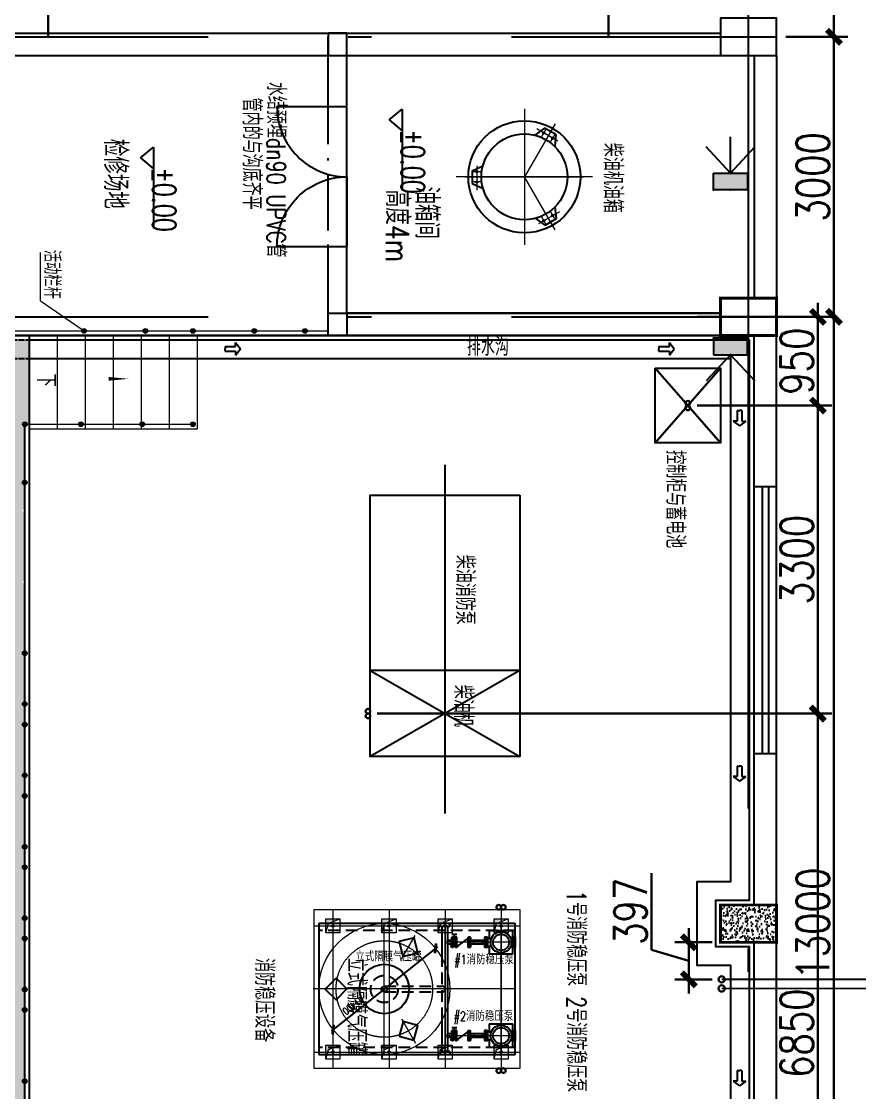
# Model space of a CAD drawing. Header units: millimetres. Extents: x -437359 to 106527, y -82378 to 117612.
# Drawn here: x -94162 to -85186, y 16588 to 28063 of the extents above; entities that cross this region are included whole.
import ezdxf
from ezdxf.enums import TextEntityAlignment as Align

# ---------------------------------------------------------------- set-up
doc = ezdxf.new("R2010")
doc.units = ezdxf.units.MM
for name, pattern in [('ACAD_ISO10W100', [18.5, 12, -3, 0.5, -3]), ('DASH', [0.35, 0.25, -0.1]), ('DASHED2', [0.375, 0.25, -0.125]), ('F', [0.75, 0.5, -0.25])]:
    doc.linetypes.add(name, pattern=pattern)
doc.layers.get('0').update_dxf_attribs({"color": 8})
doc.layers.get('Defpoints').update_dxf_attribs({"color": 8})
for name, color, linetype in [('-人员定位', 6, 'Continuous'), ('01', 8, 'Continuous'), ('1', 8, 'Continuous'), ('2', 8, 'Continuous'), ('4', 8, 'DASHED2'), ('5', 8, 'Continuous'), ('8', 8, 'Continuous'), ('DIM_SYMB', 8, 'Continuous'), ('EQUIPMENT', 8, 'Continuous'), ('n道路竖向', 8, 'Continuous'), ('墙', 8, 'Continuous'), ('生活水管道', 8, 'Continuous')]:
    doc.layers.add(name, color=color, linetype=linetype)
for name, color, linetype, lineweight in [('中心线', 8, 'ACAD_ISO10W100', 5), ('尺寸标注', 8, 'Continuous', 18), ('电缆通道', 8, 'Continuous', 30)]:
    doc.layers.add(name, color=color, linetype=linetype, lineweight=lineweight)
doc.styles.add('HZ', font='geditxt.shx', dxfattribs={"width": 0.8, "bigfont": 'hzfs_1.shx'})
doc.styles.add('STYLE1', font='geditxt.shx', dxfattribs={"width": 0.7, "bigfont": 'hzfs_1.shx'})
doc.styles.add('WS', font='geditxt.shx', dxfattribs={"width": 0.75, "bigfont": 'hzfs_1.shx'})
doc.dimstyles.new('ISO-25$3', dxfattribs={"dimscale": 25, "dimtxt": 3, "dimasz": 3, "dimexe": 1.1, "dimexo": 0.625, "dimtad": 0, "dimdsep": 46, "dimtxsty": 'HZ', "dimblk": 'ARCHTICK', "dimcen": 2.5, "dimdle": 1, "dimclrd": 256, "dimclre": 256, "dimadec": 0, "dimazin": 0, "dimtfac": 1, "dimtmove": 2, "dimatfit": 3, "dimldrblk": 'ARCHTICK', "dimfxl": 0, "dimarcsym": 0})
doc.dimstyles.new('yk1.50', dxfattribs={"dimtxt": 350, "dimasz": 150, "dimexe": 150, "dimexo": 100, "dimgap": 50, "dimtad": 1, "dimdec": 0, "dimdsep": 46, "dimtxsty": 'HZ', "dimblk": 'ARCHTICK', "dimcen": 2.5, "dimdle": 150, "dimclrd": 256, "dimclre": 256, "dimclrt": 256, "dimadec": 0, "dimazin": 0, "dimtfac": 1, "dimtdec": 0, "dimtmove": 1, "dimatfit": 3, "dimfxl": 0, "dimlwd": -1, "dimlwe": -1, "dimarcsym": 0})

# ---------------------------------------------------------------- blocks, each defined once
blk = doc.blocks.new('_ArchTick')
at = {"color": 0, "linetype": 'ByBlock', "const_width": 0.4}
blk.add_lwpolyline([(-0.5, -0.5), (0.5, 0.5)], dxfattribs=at)
blk = doc.blocks.new('*D61')
at = {"layer": 'Defpoints', "color": 0, "transparency": 16777216}
for p in [(550071, 132294), (550942, 131198)]:
    blk.add_point(p, dxfattribs=at)
at = {"layer": '尺寸标注', "lineweight": -2, "transparency": 16777216}
blk.add_line((550056, 132314), (550957, 131178), dxfattribs=at)
at = {"layer": '尺寸标注', "lineweight": -2, "transparency": 16777216, "xscale": 75, "yscale": 75, "zscale": 75}
for p, rotation in [((550071, 132294), 128.4510613774034), ((550942, 131198), 308.4510613774034)]:
    blk.add_blockref('_ArchTick', p, dxfattribs=dict(at, rotation=rotation))
at = {"layer": '尺寸标注', "color": 0, "transparency": 16777216, "insert": (550680, 131414), "char_height": 75, "attachment_point": 5, "rotation": 308.4511, "style": 'HZ'}
blk.add_mtext('∅1400', dxfattribs=at)
blk = doc.blocks.new('A$C205630D1')
at = {"layer": '1'}
for p, q in [((-452, 337), (-522, 216)), ((-452, 337), (-325, 325)), ((448, 344), (321, 330)), ((518, 223), (448, 344)), ((-522, 216), (-446, 113)), ((518, 223), (444, 119)), ((-66, -560), (-119, -444)), ((73, -560), (125, -443)), ((-66, -560), (73, -560))]:
    blk.add_line(p, q, dxfattribs=at)
for centre, radius in [((0, 0), 460), ((-414, 303), 9), ((414, 303), 9), ((-469, 207), 9), ((469, 207), 9), ((-55, -510), 9), ((55, -510), 9)]:
    blk.add_circle(centre, radius, dxfattribs=at)
at = {"layer": '中心线', "ltscale": 150}
for p, q in [((0, -634), (0, 634)), ((-383, 357), (-513, 132)), ((500, 153), (371, 378)), ((-569, 328), (0, 0)), ((-423, 181), (-515, 234)), ((-368, 276), (-460, 329)), ((569, 328), (0, 0)), ((368, 276), (460, 329)), ((423, 181), (515, 234)), ((-551, 0), (551, 0)), ((-55, -457), (-55, -563)), ((55, -457), (55, -563)), ((-117, -510), (142, -510))]:
    blk.add_line(p, q, dxfattribs=at)
blk = doc.blocks.new('*D458')
at = {"layer": 'Defpoints', "color": 0, "transparency": 16777216}
for p in [(-86076, 32898), (-86076, 27898), (-85461, 27898)]:
    blk.add_point(p, dxfattribs=at)
at = {"layer": '电缆通道', "transparency": 16777216}
for p, q in [((-85461, 33048), (-85461, 27748)), ((-85976, 32898), (-85311, 32898)), ((-85976, 27898), (-85311, 27898))]:
    blk.add_line(p, q, dxfattribs=at)
at = {"layer": '电缆通道', "transparency": 16777216, "xscale": 150, "yscale": 150, "zscale": 150}
for p, rotation in [((-85461, 32898), 90), ((-85461, 27898), 270)]:
    blk.add_blockref('_ArchTick', p, dxfattribs=dict(at, rotation=rotation))
at = {"layer": '电缆通道', "transparency": 16777216, "insert": (-85686, 30398), "char_height": 350, "attachment_point": 5, "rotation": 90, "style": 'HZ'}
blk.add_mtext('5000', dxfattribs=at)
blk = doc.blocks.new('*D459')
at = {"layer": 'Defpoints', "color": 0, "transparency": 16777216}
for p in [(-86076, 27898), (-85461, 24898), (-85461, 24898)]:
    blk.add_point(p, dxfattribs=at)
at = {"layer": '电缆通道', "transparency": 16777216}
for p, q in [((-85461, 28048), (-85461, 24748)), ((-85976, 27898), (-85311, 27898)), ((-85561, 24898), (-85611, 24898))]:
    blk.add_line(p, q, dxfattribs=at)
at = {"layer": '电缆通道', "transparency": 16777216, "xscale": 150, "yscale": 150, "zscale": 150}
for p, rotation in [((-85461, 27898), 90), ((-85461, 24898), 270)]:
    blk.add_blockref('_ArchTick', p, dxfattribs=dict(at, rotation=rotation))
at = {"layer": '电缆通道', "transparency": 16777216, "insert": (-85686, 26398), "char_height": 350, "attachment_point": 5, "rotation": 90, "style": 'HZ'}
blk.add_mtext('3000', dxfattribs=at)
blk = doc.blocks.new('*D460')
at = {"layer": 'Defpoints', "color": 0, "transparency": 16777216}
for p in [(-85461, 24898), (-86076, 11898), (-85461, 11898)]:
    blk.add_point(p, dxfattribs=at)
at = {"layer": '电缆通道', "transparency": 16777216}
for p, q in [((-85461, 25048), (-85461, 11748)), ((-85561, 24898), (-85611, 24898)), ((-85976, 11898), (-85311, 11898))]:
    blk.add_line(p, q, dxfattribs=at)
at = {"layer": '电缆通道', "transparency": 16777216, "xscale": 150, "yscale": 150, "zscale": 150}
for p, rotation in [((-85461, 24898), 90), ((-85461, 11898), 270)]:
    blk.add_blockref('_ArchTick', p, dxfattribs=dict(at, rotation=rotation))
at = {"layer": '电缆通道', "transparency": 16777216, "insert": (-85686, 18398), "char_height": 350, "attachment_point": 5, "rotation": 90, "style": 'HZ'}
blk.add_mtext('13000', dxfattribs=at)
blk = doc.blocks.new('*D489')
at = {"layer": 'Defpoints', "color": 0, "transparency": 16777216}
for p in [(-87026, 24898), (-85633, 24898), (-87026, 23948)]:
    blk.add_point(p, dxfattribs=at)
at = {"layer": '电缆通道', "transparency": 16777216}
for p, q in [((-85633, 23798), (-85633, 25048)), ((-86926, 24898), (-85483, 24898)), ((-86926, 23948), (-85483, 23948))]:
    blk.add_line(p, q, dxfattribs=at)
at = {"layer": '电缆通道', "transparency": 16777216, "xscale": 150, "yscale": 150, "zscale": 150}
for p, rotation in [((-85633, 24898), 90), ((-85633, 23948), 270)]:
    blk.add_blockref('_ArchTick', p, dxfattribs=dict(at, rotation=rotation))
at = {"layer": '电缆通道', "transparency": 16777216, "insert": (-85858, 24423), "char_height": 350, "attachment_point": 5, "rotation": 90, "style": 'HZ'}
blk.add_mtext('950', dxfattribs=at)
blk = doc.blocks.new('*D490')
at = {"layer": 'Defpoints', "color": 0, "transparency": 16777216}
for p in [(-87026, 23948), (-90451, 20648), (-85633, 20648)]:
    blk.add_point(p, dxfattribs=at)
at = {"layer": '电缆通道', "transparency": 16777216}
for p, q in [((-85633, 24098), (-85633, 20498)), ((-86926, 23948), (-85483, 23948)), ((-90351, 20648), (-85483, 20648))]:
    blk.add_line(p, q, dxfattribs=at)
at = {"layer": '电缆通道', "transparency": 16777216, "xscale": 150, "yscale": 150, "zscale": 150}
for p, rotation in [((-85633, 23948), 90), ((-85633, 20648), 270)]:
    blk.add_blockref('_ArchTick', p, dxfattribs=dict(at, rotation=rotation))
at = {"layer": '电缆通道', "transparency": 16777216, "insert": (-85858, 22298), "char_height": 350, "attachment_point": 5, "rotation": 90, "style": 'HZ'}
blk.add_mtext('3300', dxfattribs=at)
blk = doc.blocks.new('*D491')
at = {"layer": 'Defpoints', "color": 0, "transparency": 16777216}
for p in [(-88826, 20649, 3), (-90151, 13799), (-85633, 13799)]:
    blk.add_point(p, dxfattribs=at)
at = {"layer": '电缆通道', "transparency": 16777216}
for p, q in [((-85633, 20799), (-85633, 13649)), ((-88726, 20649), (-85483, 20649)), ((-90051, 13799), (-85483, 13799))]:
    blk.add_line(p, q, dxfattribs=at)
at = {"layer": '电缆通道', "transparency": 16777216, "xscale": 150, "yscale": 150, "zscale": 150}
for p, rotation in [((-85633, 20649), 90), ((-85633, 13799), 270)]:
    blk.add_blockref('_ArchTick', p, dxfattribs=dict(at, rotation=rotation))
at = {"layer": '电缆通道', "transparency": 16777216, "insert": (-85858, 17224), "char_height": 350, "attachment_point": 5, "rotation": 90, "style": 'HZ'}
blk.add_mtext('6850', dxfattribs=at)
blk = doc.blocks.new('*D500')
at = {"layer": 'Defpoints', "color": 0, "transparency": 16777216}
for p in [(-87015, 18198), (-86663, 18198), (-86663, 17801)]:
    blk.add_point(p, dxfattribs=at)
at = {"layer": '电缆通道', "transparency": 16777216}
for p, q in [((-87415, 18119), (-87415, 18939)), ((-87015, 17651), (-87015, 18348)), ((-86763, 18198), (-87165, 18198)), ((-87015, 17999), (-87415, 18119)), ((-86763, 17801), (-87165, 17801))]:
    blk.add_line(p, q, dxfattribs=at)
at = {"layer": '电缆通道', "transparency": 16777216, "xscale": 150, "yscale": 150, "zscale": 150}
for p, rotation in [((-87015, 18198), 90), ((-87015, 17801), 270)]:
    blk.add_blockref('_ArchTick', p, dxfattribs=dict(at, rotation=rotation))
at = {"layer": '电缆通道', "transparency": 16777216, "insert": (-87640, 18529), "char_height": 350, "attachment_point": 5, "rotation": 90, "style": 'HZ', "bg_fill": 3, "box_fill_scale": 1.1, "bg_fill_color": 256, "bg_fill_true_color": 13158600, "bg_fill_transparency": 0}
blk.add_mtext('397', dxfattribs=at)
blk = doc.blocks.new('定位基站')
at = {"layer": '-人员定位', "ltscale": 0.01}
h = blk.add_hatch(color=256, dxfattribs=at)
h.dxf.hatch_style = 1
h.paths.add_polyline_path([(406524, 477798), (406524, 477617), (406162, 477617), (406162, 477798)])
at = {"layer": '-人员定位', "color": 6}
for p, q in [((406343, 477798), (406343, 478186)), ((406343, 477798), (406082, 478077)), ((406343, 477798), (406604, 478077)), ((406343, 477995), (406343, 477995)), ((406162, 477798), (406524, 477798)), ((406162, 477617), (406162, 477798)), ((406524, 477798), (406524, 477617)), ((406524, 477617), (406162, 477617))]:
    blk.add_line(p, q, dxfattribs=at)
for p in [(406343, 477798), (406162, 477617), (406343, 477617), (406524, 477617)]:
    blk.add_point(p, dxfattribs=at)
blk = doc.blocks.new('A$C6E482235')
for p, q in [((-1133.858, -185.281), (-1133.858, -141.863)), ((-133.858, -185.281), (-133.858, -141.863)), ((-1216.142, -318.146), (-1216.142, -361.564)), ((-1133.858, -318.146), (-1133.858, -362.071)), ((-133.858, -318.146), (-133.858, -362.071)), ((-1133.858, -543.186), (-1133.858, -455.019)), ((-133.858, -543.186), (-133.858, -455.019))]:
    blk.add_line(p, q)
at = {"layer": '2'}
for p, q in [((25, 150), (-1375, 150)), ((-1375, 150), (-1375, -1950)), ((-1302.165, -127.166), (-1302.165, 127.164)), ((-1216.079, 127.164), (-1302.165, 127.164)), ((-1231.102, 150), (-1231.102, 130.551)), ((-1231.102, 150), (-1118.898, 150)), ((-1231.102, 130.551), (-1118.898, 130.551)), ((-1218.302, 130.551), (-1213.389, 105.432)), ((-1131.698, 130.551), (-1136.611, 105.432)), ((-1047.835, 127.164), (-1133.921, 127.164)), ((-1118.898, 150), (-1118.898, 130.551)), ((-1047.835, 127.164), (-1047.835, -127.166)), ((-302.165, -127.166), (-302.165, 127.164)), ((-216.079, 127.164), (-302.165, 127.164)), ((-231.102, 150), (-231.102, 130.551)), ((-231.102, 150), (-118.898, 150)), ((-231.102, 130.551), (-118.898, 130.551)), ((-218.302, 130.551), (-213.389, 105.432)), ((-131.698, 130.551), (-136.611, 105.432)), ((-47.835, 127.164), (-133.921, 127.164)), ((-118.898, 150), (-118.898, 130.551)), ((-47.835, 127.164), (-47.835, -127.166)), ((25, -1950), (25, 150)), ((-1218.302, -145.119), (-1213.389, -105.434)), ((-1131.698, -145.119), (-1136.611, -105.434)), ((-218.302, -145.119), (-213.389, -105.434)), ((-131.698, -145.119), (-136.611, -105.434)), ((-1302.165, -127.166), (-1216.079, -127.166)), ((-1231.102, -145.119), (-1118.898, -145.119)), ((-1231.102, -145.119), (-1231.102, -178.032)), ((-1118.898, -164.568), (-1231.102, -164.568)), ((-1231.102, -178.032), (-1118.898, -178.032)), ((-1193.065, -178.032), (-1193.065, -325.394)), ((-1156.935, -198.229), (-1193.065, -198.229)), ((-1156.935, -178.032), (-1156.935, -325.394)), ((-1133.921, -127.166), (-1047.835, -127.166)), ((-1118.898, -145.119), (-1118.898, -178.032)), ((-302.165, -127.166), (-216.079, -127.166)), ((-231.102, -145.119), (-118.898, -145.119)), ((-231.102, -145.119), (-231.102, -178.032)), ((-118.898, -164.568), (-231.102, -164.568)), ((-231.102, -178.032), (-118.898, -178.032)), ((-193.065, -178.032), (-193.065, -325.394)), ((-156.935, -198.229), (-193.065, -198.229)), ((-156.935, -178.032), (-156.935, -325.394)), ((-133.921, -127.166), (-47.835, -127.166)), ((-118.898, -145.119), (-118.898, -178.032)), ((-1118.898, -325.394), (-1231.102, -325.394)), ((-1231.102, -325.394), (-1231.102, -352.323)), ((-1231.102, -338.859), (-1118.898, -338.859)), ((-1156.935, -287.993), (-1193.065, -287.993)), ((-1118.898, -325.394), (-1118.898, -352.323)), ((-118.898, -325.394), (-231.102, -325.394)), ((-231.102, -352.323), (-231.102, -325.394)), ((-231.102, -338.859), (-118.898, -338.859)), ((-156.935, -287.993), (-193.065, -287.993)), ((-118.898, -325.394), (-118.898, -352.323)), ((-1118.898, -352.323), (-1231.102, -352.323)), ((-1219.835, -352.323), (-1130.675, -475)), ((-118.898, -352.323), (-231.102, -352.323)), ((-219.835, -352.323), (-130.675, -475)), ((-1345, -550), (-1375, -550)), ((-1345, -550), (-1345, -650)), ((-1193.065, -570), (-1345, -570)), ((-1261.023, -526.614), (-1261.023, -475)), ((-1261.023, -500.807), (-1175, -500.807)), ((-1231.102, -475), (-1231.102, -488.465)), ((-1118.898, -475), (-1231.102, -475)), ((-1231.102, -488.465), (-1118.898, -488.465)), ((-1231.102, -513.15), (-1231.102, -526.614)), ((-1118.898, -513.15), (-1231.102, -513.15)), ((-1118.898, -526.614), (-1231.102, -526.614)), ((-1224.544, -513.15), (-1125.456, -488.465)), ((-1125.456, -513.15), (-1224.544, -488.465)), ((-1193.065, -526.614), (-1193.065, -570)), ((-1156.935, -526.614), (-1156.935, -570)), ((-193.065, -570), (-1156.935, -570)), ((-1118.898, -475), (-1118.898, -488.465)), ((-1118.898, -513.15), (-1118.898, -526.614)), ((-261.023, -526.614), (-261.023, -475)), ((-261.023, -500.807), (-175, -500.807)), ((-231.102, -475), (-231.102, -488.465)), ((-118.898, -475), (-231.102, -475)), ((-231.102, -488.465), (-118.898, -488.465)), ((-231.102, -513.15), (-231.102, -526.614)), ((-118.898, -513.15), (-231.102, -513.15)), ((-118.898, -526.614), (-231.102, -526.614)), ((-224.544, -513.15), (-125.456, -488.465)), ((-125.456, -513.15), (-224.544, -488.465)), ((-193.065, -526.614), (-193.065, -570)), ((-156.935, -526.614), (-156.935, -570)), ((-5, -570), (-156.935, -570)), ((-118.898, -475), (-118.898, -488.465)), ((-118.898, -513.15), (-118.898, -526.614)), ((-5, -550), (-5, -650)), ((-5, -550), (25, -550)), ((-1345, -650), (-1375, -650)), ((-999.962, -630), (-1345, -630)), ((-5, -630), (-350.038, -630)), ((-5, -650), (25, -650)), ((-1375, -1950), (25, -1950))]:
    blk.add_line(p, q, dxfattribs=at)
for points in [[(-1023.634, -1051.724), (-1062.511, -892.399), (-1221.836, -931.276), (-1182.959, -1090.601)], [(-169.222, -1091.894), (-126.871, -933.457), (-285.308, -891.106), (-327.659, -1049.543)], [(-559.035, -1766.684), (-675.316, -1651.035), (-790.965, -1767.316), (-674.684, -1882.965)]]:
    blk.add_lwpolyline(points, close=True, dxfattribs=at)
for centre, radius in [((-1175, -0.001), 112.204), ((-1175, -0.001), 86.023), ((-175, -0.001), 112.204), ((-175, -0.001), 86.023), ((-675, -1250), 265)]:
    blk.add_circle(centre, radius, dxfattribs=at)
for centre in [(-1175, -552.071), (-175, -552.071)]:
    blk.add_arc(centre, 25.452, 224.7843361, 315.2156639, dxfattribs=at)
at = {"layer": '4', "ltscale": 500}
for p, q in [((-1302, 150), (-1302, -1950)), ((-48, 150), (-48, -1950)), ((-350.038, -630), (-999.962, -630)), ((-705, -1250), (-705, -630)), ((-645, -1250), (-645, -630))]:
    blk.add_line(p, q, dxfattribs=at)
for radius in [146, 30]:
    blk.add_circle((-675, -1250), radius, dxfattribs=at)
at = {"layer": '4'}
blk.add_arc((-675, -630), 30, 0, 180, dxfattribs=at)
at = {"layer": '中心线', "ltscale": 300}
for p, q in [((-1350, -1950), (-1350, 150)), ((-1175, 150), (-1175, -600)), ((-675, 150), (-675, -2011.419)), ((-175, 150), (-175, -600)), ((0, -1950), (0, 150)), ((25, 0), (-1375, 0)), ((-1375, 0), (-1325, 0)), ((25, 0), (-25, 0)), ((25, -600), (-1375, -600)), ((-1375, -600), (-1325, -600)), ((25, -600), (-25, -600)), ((-356.779, -1066.275), (-94.979, -915.125)), ((-992.815, -1066.51), (-1249.334, -918.408)), ((-1375, -1200), (-1325, -1200)), ((25, -1250), (-1375, -1250)), ((25, -1200), (-25, -1200)), ((-1375, -1800), (-1325, -1800)), ((25, -1800), (-25, -1800))]:
    blk.add_line(p, q, dxfattribs=at)
blk.add_circle((-675, -1250), 517, dxfattribs=at)
at = {"layer": '尺寸标注'}
for centre, radius in [((-1350, 0), 14), ((0, 0), 14), ((-675, -1250), 700), ((-1350, -600), 14), ((0, -600), 14), ((-1350, -1200), 14), ((0, -1200), 14), ((-1350, -1800), 14), ((0, -1800), 14)]:
    blk.add_circle(centre, radius, dxfattribs=at)
at = {"layer": '01', "color": 2, "style": 'HZ', "width": 0.75}
for s, p in [('#1消防稳压泵', (-939.954, -500.539)), ('#2消防稳压泵', (-333.156, -507.246)), ('立式隔膜气压罐', (-971.313, -1560.706))]:
    blk.add_text(s, height=100, rotation=90, dxfattribs=at).set_placement(p)
at = {"layer": '尺寸标注'}
dim = blk.add_diameter_dim_2p(p1=(-1110.292, -701.802), p2=(-239.708, -1798.198), dimstyle='ISO-25$3', dxfattribs=at)
dim.commit()
dim.dimension.update_dxf_attribs({"geometry": '*D61', "text_midpoint": (-501.634, -1582.574), "dimtype": 131, "insert": (-551181.412, -132996.224)})
blk = doc.blocks.new('A$C78295211')
at = {"layer": '8'}
h = blk.add_hatch(color=7, dxfattribs=at)
h.paths.add_polyline_path([(100, -200), (130, -200), (100, -125)])
h.paths.add_polyline_path([(100, -275), (175, -275), (175, -245), (143, -232), (130, -200), (100, -200)])
h.paths.add_polyline_path([(250, -275), (175, -245), (175, -275)])
h = blk.add_hatch(color=7, dxfattribs=at)
h.paths.add_polyline_path([(1450, -200), (1480, -200), (1450, -125)])
h.paths.add_polyline_path([(1450, -275), (1525, -275), (1525, -245), (1493, -232), (1480, -200), (1450, -200)])
h.paths.add_polyline_path([(1600, -275), (1525, -245), (1525, -275)])
h = blk.add_hatch(color=7, dxfattribs=at)
h.paths.add_polyline_path([(100, -800), (130, -800), (100, -725)])
h.paths.add_polyline_path([(100, -875), (175, -875), (175, -845), (143, -832), (130, -800), (100, -800)])
h.paths.add_polyline_path([(250, -875), (175, -845), (175, -875)])
h = blk.add_hatch(color=7, dxfattribs=at)
h.paths.add_polyline_path([(1450, -800), (1480, -800), (1450, -725)])
h.paths.add_polyline_path([(1450, -875), (1525, -875), (1525, -845), (1493, -832), (1480, -800), (1450, -800)])
h.paths.add_polyline_path([(1600, -875), (1525, -845), (1525, -875)])
h = blk.add_hatch(color=7, dxfattribs=at)
h.paths.add_polyline_path([(100, -1400), (130, -1400), (100, -1325)])
h.paths.add_polyline_path([(100, -1475), (175, -1475), (175, -1445), (143, -1432), (130, -1400), (100, -1400)])
h.paths.add_polyline_path([(250, -1475), (175, -1445), (175, -1475)])
h = blk.add_hatch(color=7, dxfattribs=at)
h.paths.add_polyline_path([(1450, -1400), (1480, -1400), (1450, -1325)])
h.paths.add_polyline_path([(1450, -1475), (1525, -1475), (1525, -1445), (1493, -1432), (1480, -1400), (1450, -1400)])
h.paths.add_polyline_path([(1600, -1475), (1525, -1445), (1525, -1475)])
h = blk.add_hatch(color=7, dxfattribs=at)
h.paths.add_polyline_path([(100, -2000), (130, -2000), (100, -1925)])
h.paths.add_polyline_path([(100, -2075), (175, -2075), (175, -2045), (143, -2032), (130, -2000), (100, -2000)])
h.paths.add_polyline_path([(250, -2075), (175, -2045), (175, -2075)])
h = blk.add_hatch(color=7, dxfattribs=at)
h.paths.add_polyline_path([(1450, -2000), (1480, -2000), (1450, -1925)])
h.paths.add_polyline_path([(1450, -2075), (1525, -2075), (1525, -2045), (1493, -2032), (1480, -2000), (1450, -2000)])
h.paths.add_polyline_path([(1600, -2075), (1525, -2045), (1525, -2075)])
at = {"layer": '中心线', "ltscale": 300}
for p, q in [((175, -2200), (175, 0)), ((1525, -2200), (1525, 0)), ((0, -200), (1700, -200)), ((0, -800), (1700, -800)), ((0, -1400), (1700, -1400)), ((0, -2000), (1700, -2000))]:
    blk.add_line(p, q, dxfattribs=at)
at = {"layer": '尺寸标注', "color": 3}
for p, q in [((148, -248), (100, -125)), ((1498, -248), (1450, -125)), ((250, -275), (148, -248)), ((1600, -275), (1498, -248)), ((148, -848), (100, -725)), ((1498, -848), (1450, -725)), ((250, -875), (148, -848)), ((1600, -875), (1498, -848)), ((148, -1448), (100, -1325)), ((1498, -1448), (1450, -1325)), ((250, -1475), (148, -1448)), ((1600, -1475), (1498, -1448)), ((148, -2048), (100, -1925)), ((1498, -2048), (1450, -1925)), ((250, -2075), (148, -2048)), ((1600, -2075), (1498, -2048))]:
    blk.add_line(p, q, dxfattribs=at)
for points in [[(0, -2200), (0, 0), (1700, 0), (1700, -2200)], [(100, -275), (100, -125), (250, -125), (250, -275)], [(1450, -275), (1450, -125), (1600, -125), (1600, -275)], [(100, -875), (100, -725), (250, -725), (250, -875)], [(1450, -875), (1450, -725), (1600, -725), (1600, -875)], [(100, -1475), (100, -1325), (250, -1325), (250, -1475)], [(1450, -1475), (1450, -1325), (1600, -1325), (1600, -1475)], [(100, -2075), (100, -1925), (250, -1925), (250, -2075)], [(1450, -2075), (1450, -1925), (1600, -1925), (1600, -2075)]]:
    blk.add_lwpolyline(points, close=True, dxfattribs=at)
blk.add_blockref('A$C6E482235', (1525, -200))

msp = doc.modelspace()

# ---------------------------------------------------------------- hatches: boundary and pattern name
at = {"lineweight": 9}
h = msp.add_hatch(color=256, dxfattribs=at)
edge = h.paths.add_edge_path()
edge.add_arc((-93492.3, 24747.8), 25.1, 0, 360)
h = msp.add_hatch(color=256, dxfattribs=at)
edge = h.paths.add_edge_path()
edge.add_arc((-93492.3, 24747.8), 25.1, 0, 360)
h = msp.add_hatch(color=256, dxfattribs=at)
edge = h.paths.add_edge_path()
edge.add_arc((-92834.7, 24747.8), 25.1, 0, 360)
h = msp.add_hatch(color=256, dxfattribs=at)
edge = h.paths.add_edge_path()
edge.add_arc((-92325.8, 24747.8), 25.1, 0, 360)
h = msp.add_hatch(color=256, dxfattribs=at)
edge = h.paths.add_edge_path()
edge.add_arc((-92325.8, 24747.8), 25.1, 0, 360)
h = msp.add_hatch(color=256, dxfattribs=at)
edge = h.paths.add_edge_path()
edge.add_arc((-91668.2, 24747.8), 25.1, 0, 360)
h = msp.add_hatch(color=256, dxfattribs=at)
edge = h.paths.add_edge_path()
edge.add_arc((-91125.8, 24747.8), 25.1, 0, 360)
h = msp.add_hatch(color=256, dxfattribs=at)
edge = h.paths.add_edge_path()
edge.add_arc((-94125.8, 23747.8), 25.1, 0, 360)
h = msp.add_hatch(color=256, dxfattribs=at)
edge = h.paths.add_edge_path()
edge.add_arc((-93525.8, 23747.8), 25.1, 0, 360)
h = msp.add_hatch(color=256, dxfattribs=at)
edge = h.paths.add_edge_path()
edge.add_arc((-93525.8, 23747.8), 25.1, 0, 360)
h = msp.add_hatch(color=256, dxfattribs=at)
edge = h.paths.add_edge_path()
edge.add_arc((-92868.2, 23747.8), 25.1, 0, 360)
h = msp.add_hatch(color=256, dxfattribs=at)
edge = h.paths.add_edge_path()
edge.add_arc((-92325.8, 23747.8), 25.1, 0, 360)
h = msp.add_hatch(color=256, dxfattribs=at)
edge = h.paths.add_edge_path()
edge.add_arc((-94126.9, 23123.2), 25.1, 0, 360)
h = msp.add_hatch(color=256, dxfattribs=at)
edge = h.paths.add_edge_path()
edge.add_arc((-94126.7, 21294.6), 25.1, 0, 360)
h = msp.add_hatch(color=256, dxfattribs=at)
edge = h.paths.add_edge_path()
edge.add_arc((-94126, 20750.7), 25.1, 0, 360)
h = msp.add_hatch(color=256, dxfattribs=at)
edge = h.paths.add_edge_path()
edge.add_arc((-94126.6, 20530.4), 25.1, 0, 360)
h = msp.add_hatch(color=256, dxfattribs=at)
edge = h.paths.add_edge_path()
edge.add_arc((-94126.1, 19986.5), 25.1, 0, 360)
h = msp.add_hatch(color=256, dxfattribs=at)
edge = h.paths.add_edge_path()
edge.add_arc((-94126.5, 19766.1), 25.1, 0, 360)
h = msp.add_hatch(color=256, dxfattribs=at)
edge = h.paths.add_edge_path()
edge.add_arc((-94126.2, 19222.2), 25.1, 0, 360)
h = msp.add_hatch(color=256, dxfattribs=at)
edge = h.paths.add_edge_path()
edge.add_arc((-94126.4, 19001.9), 25.1, 0, 360)
h = msp.add_hatch(color=256, dxfattribs=at)
edge = h.paths.add_edge_path()
edge.add_arc((-94126.3, 18458), 25.1, 0, 360)
h = msp.add_hatch(color=256, dxfattribs=at)
edge = h.paths.add_edge_path()
edge.add_arc((-94126.3, 18237.6), 25.1, 0, 360)
h = msp.add_hatch(color=256, dxfattribs=at)
edge = h.paths.add_edge_path()
edge.add_arc((-94126.4, 17693.7), 25.1, 0, 360)
h = msp.add_hatch(color=256, dxfattribs=at)
edge = h.paths.add_edge_path()
edge.add_arc((-94126.2, 17473.3), 25.1, 0, 360)
h = msp.add_hatch(color=256, dxfattribs=at)
edge = h.paths.add_edge_path()
edge.add_arc((-94126.1, 16709.1), 25.1, 0, 360)
at = {"layer": '墙'}
h = msp.add_hatch(dxfattribs=at)
h.set_pattern_fill('CROSS', color=256, scale=400, angle=90, style=0)
h.set_pattern_definition([(90, (-59026.14, -6279.23), (-100, 100), [50, -150]), (180, (-59001.14, -6254.23), (-100, -100), [50, -150])])
h.paths.add_polyline_path([(-94125.7, 12912.8), (-94125.7, 13627, -1.0039053), (-94125.7, 13677.1), (-94125.7, 14391.2, -1.007826), (-94125.7, 14441.4), (-94125.7, 15155.5, -1.0117622), (-94125.7, 15205.6), (-94125.7, 15919.8, -0.4540101), (-94150.9, 15947.8), (-95375.7, 15947.8), (-95375.7, 12097.8), (-95075.7, 12097.8), (-95075.7, 11937.8), (-94075.7, 11937.8), (-94075.7, 12887.8), (-94100.7, 12887.8, -0.4142136), (-94125.8, 12862.7, -1.0019507)])
h.paths.add_polyline_path([(-94125.7, 16097.8), (-94125.7, 16247.8), (-95375.7, 16247.8), (-95375.7, 16097.8)])
h.paths.add_polyline_path([(-95375.7, 16097.8), (-95375.7, 15947.8), (-94150.9, 15947.8, -0.3844275), (-94125.7, 15969.9), (-94125.7, 16097.8)])
h.paths.add_polyline_path([(-94125.7, 16247.8), (-94125.7, 16684, -1.019682), (-94125.7, 16734.1), (-94125.7, 17448.3, -1.023666), (-94125.7, 17498.4), (-94125.7, 18212.5, -1.0276662), (-94125.7, 18262.6), (-94125.7, 18397.8), (-95075.7, 18397.8), (-95075.7, 18197.8), (-95375.7, 18197.8), (-95375.7, 16247.8)])
h.paths.add_polyline_path([(-94722.9, 16979.5), (-94722.9, 17268.6), (-94578.4, 17124.1)], flags=0)
h.paths.add_polyline_path([(-94578.4, 17124.1), (-94722.9, 17268.6), (-94722.9, 16979.5)], flags=16)
h.paths.add_polyline_path([(-94125.7, 18976.8, -1.031683), (-94125.7, 19026.9), (-94125.7, 19741.1, -1.0357165), (-94125.7, 19791.2), (-94125.7, 20505.3, -1.0397668), (-94125.7, 20555.4), (-94125.7, 21269.6, -1.0438342), (-94125.7, 21319.7), (-94125.7, 22033.9, -1.0479189), (-94125.7, 22083.9), (-94125.7, 22347.8), (-95375.7, 22347.8), (-95375.7, 18597.8), (-95075.7, 18597.8), (-95075.7, 18397.8), (-94125.7, 18397.8)])
h.paths.add_polyline_path([(-95375.7, 22497.8), (-95375.7, 22347.8), (-94125.7, 22347.8), (-94125.7, 22497.8)])
h.paths.add_polyline_path([(-95375.7, 22647.8), (-95375.7, 22497.8), (-94125.7, 22497.8), (-94125.7, 22647.8)])
h.paths.add_polyline_path([(-94125.7, 22647.8), (-94125.7, 22798.1, -1.052021), (-94125.7, 22848.2), (-94125.7, 23722.7, -1.0019507), (-94125.8, 23772.8, -0.4142136), (-94100.7, 23747.8), (-94075.7, 23747.8), (-94075.7, 24447.8), (-95375.7, 24447.8), (-95375.7, 22647.8)])
h.paths.add_polyline_path([(-94075.7, 24447.8), (-94075.7, 24647.8), (-95375.7, 24647.8), (-95375.7, 24447.8)])
h.paths.add_polyline_path([(-94590.1, 14336.9), (-94590.1, 15559.9), (-95033, 15559.9), (-95033, 14336.9)], flags=24)
h.paths.add_polyline_path([(-94707.7, 17240.9), (-94707.7, 17700.2), (-94917.7, 17700.2), (-94917.7, 17240.9)], flags=24)
h = msp.add_hatch(dxfattribs=at)
h.set_pattern_fill('AR-CONC', color=256, scale=15, angle=90, style=0)
h.set_pattern_definition([(140, (-58526.14, -38779.23), (9.41282, 107.58903), [11.25, -123.75]), (85, (-58526.14, -38779.23), (-112.82882, -20.8127), [9, -99]), (190.4514, (-58525.36, -38770.26), (-103.41593, 86.7764), [9.56103, -105.17132]), (136.1842, (-58556.14, -38779.23), (24.82785, 160.08616), [16.875, -185.625]), (186.6356, (-58554.07, -38765.89), (-146.11768, 140.1994), [14.34154, -157.75695]), (81.1842, (-58556.14, -38779.23), (-146.1178, 140.1993), [13.5, -148.5]), (111, (-58548.64, -38764.23), (60.39283, 89.53606), [11.25, -123.75]), (56, (-58548.64, -38764.23), (-108.7725, 36.4973), [9, -99]), (161.4514, (-58543.61, -38756.77), (-48.37957, 126.0334), [9.56103, -105.17132]), (127.5, (-58526.142, -38779.23), (-49.934078, 1.823978), [0, -97.8, 0, -100.5, 0, -99.375]), (97.5, (-58526.14, -38779.23), (-59.161757, 39.46043), [0, -57.3, 0, -95.55, 0, -37.875]), (57.5, (-58526.142, -38812.68), (3.38323, 80.073365), [0, -37.5, 0, -117, 0, -155.25]), (47.5, (-58526.14, -38827.68), (-15.01575, 87.477925), [0, -48.75, 0, -77.7, 0, -110.25])])
h.paths.add_polyline_path([(-86375.7, 18397.8), (-86375.7, 18197.8), (-86075.7, 18197.8), (-86075.7, 18397.8)])
h.paths.add_polyline_path([(-86675.7, 18397.8), (-86675.7, 18197.8), (-86375.7, 18197.8), (-86375.7, 18397.8)])
h.paths.add_polyline_path([(-86675.7, 18597.8), (-86675.7, 18397.8), (-86075.7, 18397.8), (-86075.7, 18597.8)])

# ---------------------------------------------------------------- linework, layer by layer
for p, q in [((-95075.7, 27937.8), (-86675.7, 27937.8)), ((-95075.7, 27697.8), (-90875.7, 27697.8)), ((-90875.7, 27137.2), (-90875.7, 27687.1)), ((-90675.7, 27697.8), (-86675.7, 27697.8)), ((-90675.7, 24937.8), (-90675.7, 27697.8)), ((-86315.7, 27697.8), (-86315.7, 25097.8)), ((-86075.7, 27697.8), (-86075.7, 25097.8)), ((-90875.7, 24937.8), (-90875.7, 25648)), ((-90675.7, 24937.8), (-86675.7, 24937.8)), ((-95075.7, 24697.8), (-86675.7, 24697.8)), ((-88825.7, 21110.1, 2.5), (-90425.7, 21110.1, 2.5)), ((-90425.7, 21110.1, 2.5), (-88825.7, 20187.8, 2.5)), ((-88825.7, 21110.1, 2.5), (-90425.7, 20187.8, 2.5))]:
    msp.add_line(p, q)
at = {"lineweight": 9}
for p, q in [((-95075.7, 24747.8), (-90875.7, 24747.8)), ((-94125.7, 23747.8), (-92325.8, 23747.8)), ((-94075.7, 23697.8), (-92575.7, 23697.8)), ((-94075.7, 23697.8), (-92275.7, 23697.8))]:
    msp.add_line(p, q, dxfattribs=at)
for points in [[(-86675.7, 27697.8), (-86075.7, 27697.8), (-86075.7, 28097.8), (-86675.7, 28097.8)], [(-90675.7, 27697.8), (-90675.7, 27937.8), (-90875.7, 27937.8), (-90875.7, 27697.8)], [(-86675.7, 24697.8), (-86075.7, 24697.8), (-86075.7, 25097.8), (-86675.7, 25097.8)], [(-90675.7, 24937.8), (-90675.7, 24697.8), (-90875.7, 24697.8), (-90875.7, 24937.8)], [(-87375.7, 24347.8), (-86675.7, 24347.8), (-86675.7, 23547.8), (-87375.7, 23547.8)]]:
    msp.add_lwpolyline(points, close=True)
for points in [[(-90675.7, 26398), (-90675.7, 26398), (-90675.7, 27148), (-91425.7, 27148), (-91425.7, 27148, 0.4142136)], [(-90675.7, 26398), (-90675.7, 26398), (-90675.7, 25648), (-91425.7, 25648), (-91425.7, 25648, -0.4142136)]]:
    msp.add_lwpolyline(points, format="xyb", close=True)
at = {"lineweight": 9, "const_width": 30}
for points in [[(-86675.7, 24697.8), (-86675.7, 25097.8), (-86075.7, 25097.8), (-86075.7, 24697.8)], [(-86675.7, 24697.8), (-86675.7, 25097.8), (-86075.7, 25097.8), (-86075.7, 24697.8)], [(-86675.7, 18197.8), (-86675.7, 18597.8), (-86075.7, 18597.8), (-86075.7, 18197.8)]]:
    msp.add_lwpolyline(points, close=True, dxfattribs=at)
at = {"lineweight": 9}
for points in [[(-93775.7, 23697.8), (-93775.7, 24697.8)], [(-93475.7, 23697.8), (-93475.7, 24697.8)], [(-93175.7, 23697.8), (-93175.7, 24697.8)], [(-92875.7, 23697.8), (-92875.7, 24697.8)], [(-92575.7, 23697.8), (-92575.7, 24697.8)], [(-92275.7, 23697.8), (-92275.7, 24697.8)]]:
    msp.add_lwpolyline(points, dxfattribs=at)
msp.add_lwpolyline([(-93688.4, 24233.9, 0, 0, 0), (-93015.2, 24233.9, 0, 40, 0), (-93229.8, 24233.9, 40, 40, 0)], format="xyseb", dxfattribs=at)
at = {"elevation": 2.5}
msp.add_lwpolyline([(-88825.7, 22987.8), (-88825.7, 20187.8), (-90425.7, 20187.8), (-90425.7, 22987.8)], close=True, dxfattribs=at)
msp.add_circle((-88775.7, 26397.8), 600)
at = {"lineweight": 9}
for centre in [(-93492.3, 24747.8), (-93492.3, 24747.8), (-92834.7, 24747.8), (-92325.8, 24747.8), (-92325.8, 24747.8), (-91668.2, 24747.8), (-91125.8, 24747.8), (-94125.8, 23747.8), (-93525.8, 23747.8), (-93525.8, 23747.8), (-92868.2, 23747.8), (-92325.8, 23747.8), (-94126.9, 23123.2), (-94126.7, 21294.6), (-94126, 20750.7, 2.5), (-94126.6, 20530.4), (-94126.1, 19986.5, 2.5), (-94126.5, 19766.1), (-94126.2, 19222.2, 2.5), (-94126.4, 19001.9), (-94126.3, 18458, 2.5), (-94126.3, 18237.6), (-94126.4, 17693.7, 2.5), (-94126.2, 17473.3), (-94126.1, 16709.1)]:
    msp.add_circle(centre, 25.1, dxfattribs=at)
at = {"layer": '5'}
for p, q in [((-91980.8, 24580.2, -2.5), (-91868.5, 24580.2, -2.5)), ((-91980.8, 24580.2, -2.5), (-91980.8, 24555.3, -2.5)), ((-91868.5, 24580.2, -2.5), (-91868.5, 24623.9, -2.5)), ((-91868.5, 24623.9, -2.5), (-91817.9, 24555.3, -2.5)), ((-87334.8, 24580.2, -2.5), (-87222.4, 24580.2, -2.5)), ((-87334.8, 24580.2, -2.5), (-87334.8, 24555.3, -2.5)), ((-87334.8, 24580.2, -2.5), (-87334.8, 24555.3, -2.5)), ((-87222.4, 24580.2, -2.5), (-87222.4, 24623.9, -2.5)), ((-87222.4, 24623.9, -2.5), (-87171.8, 24555.3, -2.5)), ((-91980.8, 24530.3, -2.5), (-91980.8, 24555.3, -2.5)), ((-91980.8, 24530.3, -2.5), (-91868.5, 24530.3, -2.5)), ((-91868.5, 24486.7, -2.5), (-91817.9, 24555.3, -2.5)), ((-91868.5, 24530.3, -2.5), (-91868.5, 24486.7, -2.5)), ((-87334.8, 24530.3, -2.5), (-87334.8, 24555.3, -2.5)), ((-87334.8, 24530.3, -2.5), (-87334.8, 24555.3, -2.5)), ((-87334.8, 24530.3, -2.5), (-87222.4, 24530.3, -2.5)), ((-87222.4, 24486.7, -2.5), (-87171.8, 24555.3, -2.5)), ((-87222.4, 24530.3, -2.5), (-87222.4, 24486.7, -2.5)), ((-86497, 23894.6), (-86497, 23782.2)), ((-86497, 23894.6), (-86472.1, 23894.6)), ((-86447.1, 23894.6), (-86472.1, 23894.6)), ((-86447.1, 23894.6), (-86447.1, 23782.2)), ((-86497, 23782.2), (-86540.7, 23782.2)), ((-86540.7, 23782.2), (-86472.1, 23731.6)), ((-86403.4, 23782.2), (-86472.1, 23731.6)), ((-86447.1, 23782.2), (-86403.4, 23782.2)), ((-86497, 20085.9), (-86497, 19973.5)), ((-86497, 20085.9), (-86472.1, 20085.9)), ((-86447.1, 20085.9), (-86472.1, 20085.9)), ((-86447.1, 20085.9), (-86447.1, 19973.5)), ((-86497, 19973.5), (-86540.7, 19973.5)), ((-86540.7, 19973.5), (-86472.1, 19922.9)), ((-86403.4, 19973.5), (-86472.1, 19922.9)), ((-86447.1, 19973.5), (-86403.4, 19973.5)), ((-86497, 16823.2), (-86497, 16710.8)), ((-86497, 16823.2), (-86472.1, 16823.2)), ((-86447.1, 16823.2), (-86472.1, 16823.2)), ((-86447.1, 16823.2), (-86447.1, 16710.8)), ((-86497, 16710.8), (-86540.7, 16710.8)), ((-86540.7, 16710.8), (-86472.1, 16660.2)), ((-86403.4, 16710.8), (-86472.1, 16660.2)), ((-86447.1, 16710.8), (-86403.4, 16710.8))]:
    msp.add_line(p, q, dxfattribs=at)
at = {"layer": 'DIM_SYMB'}
for p, q in [((-90224.4, 27007.3), (-90086, 27123.6)), ((-90086, 27123.6), (-90086, 26252)), ((-90224.4, 27007.3), (-90086, 26891)), ((-92885.9, 26600.3), (-92747.6, 26716.6)), ((-92747.6, 26716.6), (-92747.6, 25844.9)), ((-92885.9, 26600.3), (-92747.6, 26483.9))]:
    msp.add_line(p, q, dxfattribs=at)
at = {"layer": 'EQUIPMENT', "lineweight": 9}
for q in [(-93959.1, 25588.3), (-93513, 24762)]:
    msp.add_line((-93959.1, 25068.8), q, dxfattribs=at)
at = {"layer": '中心线', "lineweight": -2, "ltscale": 500}
for p, q in [((-86375.7, 24897.8), (-86375.7, 32897.8)), ((-98163.1, 27897.8), (-86075.7, 27897.8)), ((-98163.1, 24897.8), (-86075.7, 24897.8)), ((-86375.7, 10382.1), (-86375.7, 24897.8)), ((-89625.7, 19579, 2.5), (-89625.7, 23312.4))]:
    msp.add_line(p, q, dxfattribs=at)
at = {"layer": '中心线', "lineweight": -2, "ltscale": 50}
msp.add_line((-90875.7, 24897.8), (-90875.7, 27897.8), dxfattribs=at)
at = {"layer": '中心线', "ltscale": 150}
for p, q in [((-88775.7, 27127.5), (-88775.7, 25668.1)), ((-88046, 26397.8), (-89505.4, 26397.8))]:
    msp.add_line(p, q, dxfattribs=at)
at = {"layer": '墙'}
for p, q in [((-86675.7, 24937.8), (-90675.7, 24937.8)), ((-86075.7, 12097.8), (-86075.7, 24897.8)), ((-86675.7, 24697.8), (-95075.7, 24697.8)), ((-94075.7, 11937.8), (-94075.7, 24697.8)), ((-86675.7, 24697.8), (-94075.7, 24697.8)), ((-86675.7, 24697.8), (-94075.7, 24697.8)), ((-86315.7, 18597.8), (-86315.7, 24697.8)), ((-94125.7, 12887.8), (-94125.7, 23747.8)), ((-86075.7, 23078.5), (-86315.7, 23078.5)), ((-86230, 23078.5), (-86230, 20217)), ((-86161.3, 23078.5), (-86161.3, 20217)), ((-86075.7, 20217), (-86315.7, 20217)), ((-86315.7, 12097.8), (-86315.7, 18197.8))]:
    msp.add_line(p, q, dxfattribs=at)
at = {"layer": '墙', "linetype": 'F', "ltscale": 20}
for points in [[(-94075.7, 24647.8), (-95435.7, 24647.8)], [(-94075.7, 24447.8), (-95435.7, 24447.8)]]:
    msp.add_lwpolyline(points, dxfattribs=at)
at = {"layer": '墙'}
for points in [[(-86365.7, 15097.8), (-86365.7, 18147.8), (-86725.7, 18147.8), (-86725.7, 18647.8), (-86365.7, 18647.8), (-86365.7, 24647.8), (-94075.7, 24647.8)], [(-86565.7, 15097.8), (-86565.7, 17947.8), (-86925.7, 17947.8), (-86925.7, 18847.8), (-86565.7, 18847.8), (-86565.7, 24447.8), (-94075.7, 24447.8)]]:
    msp.add_lwpolyline(points, dxfattribs=at)
at = {"layer": '生活水管道', "linetype": 'ACAD_ISO10W100', "ltscale": 30, "const_width": 25}
for points in [[(-93875.7, 27897.8), (-93875.7, 38897.8)], [(-87875.7, 27897.8), (-87875.7, 38897.8)]]:
    msp.add_lwpolyline(points, dxfattribs=at)
at = {"layer": '电缆通道'}
for p, q in [((-86675.7, 24347.8), (-87375.7, 23547.8)), ((-87375.7, 24347.8), (-86675.7, 23547.8))]:
    msp.add_line(p, q, dxfattribs=at)
at = {"layer": '电缆通道', "linetype": 'DASH', "ltscale": 500, "const_width": 20}
for points in [[(-80759.4, 17800.6), (-86663, 17800.6)], [(-80759.4, 17703.2), (-86663, 17703.2)]]:
    msp.add_lwpolyline(points, dxfattribs=at)
at = {"layer": '电缆通道'}
for centre, radius in [((-87025.7, 23972.8), 25), ((-87025.7, 23922.8), 25), ((-90450.7, 20672.8), 25), ((-90450.7, 20622.8), 25), ((-89050.7, 18572.8), 25), ((-89000.7, 18573.3), 25), ((-86663, 17800.6), 33.8), ((-86663, 17703.2), 33.8), ((-89050.7, 16822.8, 2.5), 25), ((-89000.7, 16823.3, 2.5), 25)]:
    msp.add_circle(centre, radius, dxfattribs=at)

# ---------------------------------------------------------------- block references
at = {"layer": '-人员定位'}
msp.add_blockref('定位基站', (-492911, -451359.4), dxfattribs=at)
at = {"layer": '-人员定位', "xscale": -1, "rotation": 180}
msp.add_blockref('定位基站', (-492911, 502288.3), dxfattribs=at)
at = {"rotation": 270}
for name, p in [('A$C205630D1', (-88775.7, 26397.8)), ('A$C78295211', (-88825.7, 18547.8, 2.5))]:
    msp.add_blockref(name, p, dxfattribs=at)

# ---------------------------------------------------------------- texts
at = {"style": 'STYLE1'}
for s, width, p in [('%%P0.00', 0.7, (-90095.5, 26905.9)), ('检修场地', 0.75, (-93279.3, 26804.9)), ('%%P0.00', 0.7, (-92757.1, 26498.9)), ('油箱间', 0.75, (-89945.4, 26294.8)), ('高度4m', 0.75, (-90259.9, 26258.8))]:
    msp.add_text(s, height=250, rotation=270, dxfattribs=dict(at, width=width)).set_placement(p)
at = {"lineweight": 9, "style": 'HZ', "width": 0.7}
msp.add_text('下', height=200, rotation=270, dxfattribs=at).set_placement((-93994.3, 24288.8))
at = {"layer": 'EQUIPMENT', "lineweight": 9, "width": 0.75}
for s, height, style, p in [('水结预埋dn90 UPVC管', 200, 'HZ', (-91533.8, 27415.2)), ('管内的与沟底齐平', 200, 'HZ', (-91793.8, 27245.8)), ('柴油机油箱', 200, 'HZ', (-87927, 26761.8)), ('活动栏杆', 175, 'WS', (-93921.5, 25616.2, 0.3)), ('柴油消防泵', 200, 'WS', (-89509.9, 22348.5, 2.5)), ('柴油机', 200, 'WS', (-89530.1, 20955.8, -2.5)), ('1号消防稳压泵', 200, 'WS', (-88319.4, 18755.6)), ('消防稳压设备', 200, 'WS', (-91659.8, 18028.6)), ('立式隔膜气压罐', 200, 'WS', (-90671.2, 18030.7, 2.5)), ('2号消防稳压泵', 200, 'WS', (-88319.4, 17620.4))]:
    msp.add_text(s, height=height, rotation=270, dxfattribs=dict(at, style=style)).set_placement(p)
at = {"layer": 'EQUIPMENT', "lineweight": 9, "style": 'HZ', "width": 0.75}
msp.add_text('排水沟', height=200, dxfattribs=at).set_placement((-89391.2, 24480.7))
at = {"layer": 'n道路竖向', "linetype": 'Continuous', "style": 'HZ', "width": 0.75}
msp.add_text('控制柜与蓄电池', height=200, rotation=270, dxfattribs=at).set_placement((-87157.2, 23469.6), align=Align.MIDDLE_LEFT)

# ---------------------------------------------------------------- dimensions: what is measured, and where the dimension line sits
at = {"layer": '电缆通道'}
for base, p1, p2, override, picture, middle in [((-85460.9, 27897.8), (-86075.7, 32897.8), (-86075.7, 27897.8), {"dimarcsym": 1}, '*D458', (-85685.9, 30397.8)), ((-85460.9, 24897.8), (-86075.7, 27897.8), (-85460.9, 24897.8), {"dimarcsym": 1}, '*D459', (-85685.9, 26397.8)), ((-85633, 24897.8), (-87025.7, 23947.8), (-87025.7, 24897.8), {"dimfxl": 0, "dimarcsym": 1}, '*D489', (-85858, 24422.8)), ((-85460.9, 11897.8), (-85460.9, 24897.8), (-86075.7, 11897.8), {"dimarcsym": 1}, '*D460', (-85685.9, 18397.8)), ((-85633, 20647.8), (-87025.7, 23947.8), (-90450.7, 20647.8), {"dimfxl": 0, "dimarcsym": 1}, '*D490', (-85858, 22297.8)), ((-85633, 13798.9), (-88825.7, 20648.9, 2.5), (-90150.7, 13798.9), {"dimfxl": 0, "dimarcsym": 1}, '*D491', (-85858, 17223.9))]:
    dim = msp.add_linear_dim(base=base, p1=p1, p2=p2, angle=90, dimstyle='yk1.50', override=override, dxfattribs=at)
    dim.commit()
    dim.dimension.update_dxf_attribs({"geometry": picture, "text_midpoint": middle})

# ---------------------------------------------------------------- next in the draw order: dimensions: what is measured, and where the dimension line sits
dim = msp.add_linear_dim(base=(-87014.7, 18197.8), p1=(-86663, 17800.6), p2=(-86663, 18197.8), angle=90, dimstyle='yk1.50', override={"dimfxl": 600, "dimfxlon": 1, "dimtfill": 1, "dimarcsym": 1}, dxfattribs=at)
dim.commit()
dim.dimension.update_dxf_attribs({"geometry": '*D500', "text_midpoint": (-87639.7, 18169.2)})

doc.saveas('drawing.dxf')
